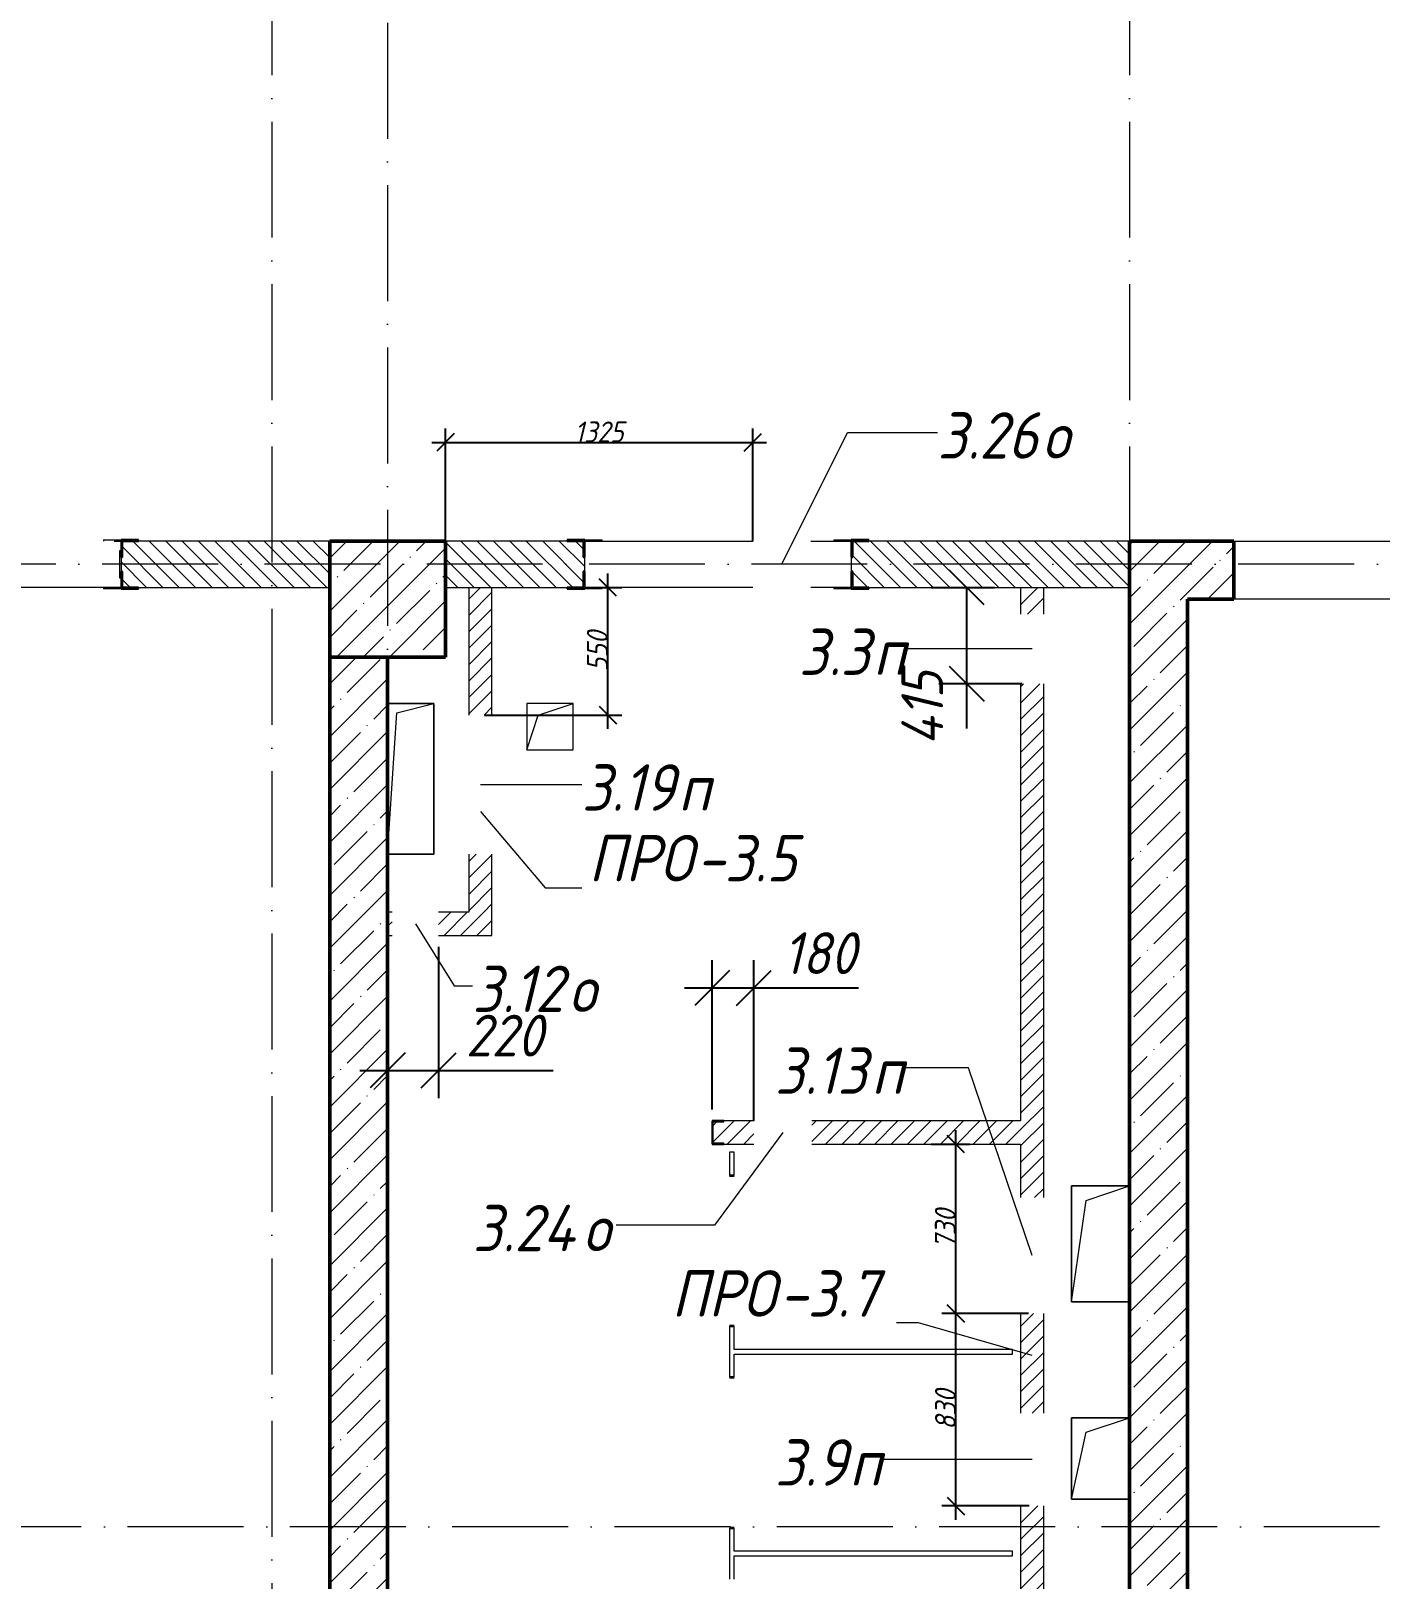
# Model space of a CAD drawing. Header units: millimetres. Extents: x -401725 to 250493, y 305116 to 802890.
# Drawn here: x 206647 to 212466, y 382248 to 388923 of the extents above; entities that cross this region are included whole.
import ezdxf

# ---------------------------------------------------------------- set-up
doc = ezdxf.new("R2010")
doc.units = ezdxf.units.MM
doc.linetypes.add('50_200_ШТРИХ_1Т_ш5_п1_п1_', pattern=[700, 500, -100, 0, -100])
for name, color, linetype, lineweight in [('A-____-____-DIMS', 7, 'Continuous', 9), ('A-DOOR-OPNG-MCUT', 7, 'Continuous', 35), ('A-FLOR-____-OTLN', 7, 'Continuous', 9), ('A-GENM-____-IDEN', 7, 'Continuous', 9), ('A-GENM-____-MCUT', 7, 'Continuous', 25), ('A-GENM-____-OTLN', 7, 'Continuous', 9), ('A-GENM-____-OTLN-1', 7, 'Continuous', 25), ('A-GLAZ-____-IDEN', 7, 'Continuous', 9), ('A-WALL-____-MCUT', 7, 'Continuous', 13), ('A-WALL-____-MCUT-2', 7, 'Continuous', 50), ('A-WALL-____-OTLN', 7, 'Continuous', 9), ('A-WALL-____-PATT-1', 7, 'Continuous', 9), ('A-WALL-FNSH-MCUT-1', 7, 'Continuous', 9), ('I-WALL-____-OTLN', 7, 'Continuous', 9), ('S-COLS-____-MCUT', 7, 'Continuous', 50), ('S-COLS-____-OTLN', 7, 'Continuous', 9), ('S-GRID-____-OTLN-1', 7, '50_200_ШТРИХ_1Т_ш5_п1_п1_', 9)]:
    doc.layers.add(name, color=color, linetype=linetype, lineweight=lineweight)
doc.layers.add('A-DOOR-____-OTLN-1', color=7, linetype='Continuous', lineweight=9, true_color=0xffffff)
doc.styles.add('ISOCPEUR_I_10', font='isocpeui.ttf', dxfattribs={"width": 0.9, "height": 180})
doc.styles.add('ISOCPEUR_I_11', font='isocpeui.ttf', dxfattribs={"width": 0.9, "height": 200})
doc.styles.add('ISOCPEUR_I_7', font='isocpeui.ttf', dxfattribs={"width": 0.9, "height": 90})
doc.dimstyles.new('ISO-1_8_0_9К_СРЕДНИЙ_Кладочные_1', dxfattribs={"dimscale": 304.8, "dimtxt": 89.638306, "dimasz": 0.246063, "dimexe": 0.19685, "dimexo": 0, "dimgap": 0, "dimtad": 1, "dimdec": 3, "dimrnd": 0.001, "dimdsep": 46, "dimtxsty": 'ISOCPEUR_I_7', "dimblk1": 'OBLIQUE', "dimblk2": 'OBLIQUE', "dimsah": 1, "dimcen": 0.09, "dimdle": 0.19685, "dimazin": 0, "dimtfac": 1, "dimtdec": 4, "dimtix": 1, "dimtmove": 0, "dimatfit": 3, "dimfxl": 1, "dimtvp": 1, "dimtolj": 1, "dimtzin": 0, "dimarcsym": 2})
doc.dimstyles.new('ISO-1_8_0_9К_СРЕДНИЙ_Кладочные_3', dxfattribs={"dimscale": 304.8, "dimtxt": 179.276612, "dimasz": 0.492126, "dimexe": 0.393701, "dimexo": 0, "dimgap": 0, "dimtad": 1, "dimdec": 3, "dimrnd": 0.001, "dimdsep": 46, "dimtxsty": 'ISOCPEUR_I_10', "dimblk1": 'OBLIQUE', "dimblk2": 'OBLIQUE', "dimsah": 1, "dimcen": 0.09, "dimdle": 0.393701, "dimazin": 0, "dimtfac": 1, "dimtdec": 4, "dimtix": 1, "dimtmove": 0, "dimatfit": 3, "dimfxl": 1, "dimtvp": 1, "dimtolj": 1, "dimtzin": 0, "dimarcsym": 2})
pattern_1 = [(45, (144685.44, 323542.24), (-114.04925, 114.04925), []), (45, (144799.49, 323542.24), (-114.04925, 114.04925), [201.612, -40.322, 3.353, -36.97])]
pattern_2 = [(45, (144685.44, 323542.244), (-35.35534, 35.35534), [])]
pattern_3 = [(135, (144685.44, 323542.244), (-35.35534, -35.35534), [])]

# ---------------------------------------------------------------- blocks, each defined once
blk = doc.blocks.new('BSC_Колонна _Прямоугольная - 500х500-V21-АР1_План отверстий 3 этажа в осях 1-64_Ю-ЯЯ')
at = {"layer": 'S-COLS-____-OTLN'}
h = blk.add_hatch(dxfattribs=at)
h.set_pattern_fill('FP_28', color=256, style=0, pattern_type=2)
h.set_pattern_definition([(45, (-63500, -62931.04), (-114.04925, 114.04925), []), (45, (-63385.95, -62931.04), (-114.04925, 114.04925), [201.613, -40.323, 3.353, -36.97])])
h.paths.add_polyline_path([(-250, -250), (250, -250), (250, 250), (-250, 250)], flags=0)
at = {"layer": 'S-COLS-____-MCUT'}
for p, q in [((250, 250), (-250, 250)), ((-250, 250), (-250, -250)), ((250, -250), (250, 250)), ((-250, -250), (250, -250))]:
    blk.add_line(p, q, dxfattribs=at)
blk = doc.blocks.new('DOR_ДУ_распашная__1Ст_Прямоугольная_ШЕР - Вн_650х2100h_Кабинки С_у-18405741-АР1_План отверстий 3 этажа в осях 1-64_Ю-ЯЯ')
at = {"layer": 'A-DOOR-OPNG-MCUT'}
for p, q in [((-325, -10), (-325, 10)), ((325, 10), (325, -10))]:
    blk.add_line(p, q, dxfattribs=at)
blk = doc.blocks.new('154_Стойка_СКБ_Уголок - СМ-2180_200-28268025-АР1_План отверстий 3 этажа в осях 1-64_Ю-ЯЯ')
at = {"layer": 'A-GENM-____-MCUT'}
for p, q in [((125, 156), (125, 81)), ((200, 156), (125, 156)), ((131, 81), (131, 150)), ((131, 150), (200, 150)), ((200, 150), (200, 156)), ((125, 81), (131, 81)), ((131, 19), (125, 19)), ((125, 19), (125, -56)), ((131, -50), (131, 19)), ((125, -56), (200, -56)), ((200, -50), (131, -50)), ((200, -56), (200, -50))]:
    blk.add_line(p, q, dxfattribs=at)
blk = doc.blocks.new('Стойка_Влож_Уголок_Опорный - Уголок-28213941-АР1_План отверстий 3 этажа в осях 1-64_Ю-ЯЯ')
at = {"layer": 'A-GENM-____-OTLN'}
for p, q in [((-212, -6), (-212, 0)), ((0, 0), (0, -6)), ((-212, -75), (-212, -6)), ((-212, -6), (-206, -6)), ((-6, -6), (0, -6)), ((0, -6), (0, -75)), ((-212, -75), (-206, -75)), ((-6, -75), (0, -75))]:
    blk.add_line(p, q, dxfattribs=at)
blk = doc.blocks.new('154_Стойка_СКБ_Уголок - СМ-2480_200-28346303-АР1_План отверстий 3 этажа в осях 1-64_Ю-ЯЯ')
at = {"layer": 'A-GENM-____-MCUT'}
for p, q in [((125, 156), (125, 81)), ((200, 156), (125, 156)), ((131, 81), (131, 150)), ((131, 150), (200, 150)), ((200, 150), (200, 156)), ((125, 81), (131, 81)), ((131, 19), (125, 19)), ((125, 19), (125, -56)), ((131, -50), (131, 19)), ((125, -56), (200, -56)), ((200, -50), (131, -50)), ((200, -56), (200, -50))]:
    blk.add_line(p, q, dxfattribs=at)
blk = doc.blocks.new('Стойка_Влож_Полоса боковая - Полоса-V164-АР1_План отверстий 3 этажа в осях 1-64_Ю-ЯЯ')
at = {"layer": 'A-GENM-____-OTLN'}
for p, q in [((-5, 60), (0, 60)), ((-5, -60), (-5, 60)), ((0, 31), (0, -31)), ((0, -60), (-5, -60))]:
    blk.add_line(p, q, dxfattribs=at)
blk = doc.blocks.new('154_Фахверк_СКБ_Швеллер - Тип_100_3960-28331862-АР1_План отверстий 3 этажа в осях 1-64_Ю-ЯЯ')
at = {"layer": 'A-GENM-____-MCUT'}
for p, q in [((175, 50), (125, 50)), ((125, 50), (125, -50)), ((128, 47), (175, 47)), ((128, -47), (128, 47)), ((175, 47), (175, 50)), ((125, -50), (175, -50)), ((175, -47), (128, -47)), ((175, -50), (175, -47))]:
    blk.add_line(p, q, dxfattribs=at)
blk = doc.blocks.new('AR_Отверстие прямоугольное _в плите_ - AR_Отверстие прямоугольное _в плите_-30459243-АР1_План отверстий 3 этажа в осях 1-64_Ю-ЯЯ')
at = {"layer": 'A-GENM-____-OTLN'}
for p, q in [((125, 175), (-125, 175)), ((-125, 175), (-125, -175)), ((-62.5, 112.5), (125, 175)), ((-125, -175), (-62.5, 112.5)), ((-125, -175), (125, -175))]:
    blk.add_line(p, q, dxfattribs=at)
blk = doc.blocks.new('AR_Отверстие прямоугольное _в плите_ - AR_Отверстие прямоугольное _в плите_-30459207-АР1_План отверстий 3 этажа в осях 1-64_Ю-ЯЯ')
at = {"layer": 'A-GENM-____-OTLN'}
for p, q in [((100, 100), (-100, 100)), ((-100, 100), (-100, -100)), ((-50, 50), (100, 100)), ((100, -100), (100, 100)), ((-100, -100), (-50, 50)), ((-100, -100), (100, -100))]:
    blk.add_line(p, q, dxfattribs=at)
blk = doc.blocks.new('AR_Отверстие прямоугольное _в плите_ - AR_Отверстие прямоугольное _в плите_-30459229-АР1_План отверстий 3 этажа в осях 1-64_Ю-ЯЯ')
at = {"layer": 'A-GENM-____-OTLN'}
for p, q in [((125, 250), (-125, 250)), ((-125, 250), (-125, -250)), ((-62.5, 187.5), (125, 250)), ((-125, -250), (-62.5, 187.5)), ((-125, -250), (125, -250))]:
    blk.add_line(p, q, dxfattribs=at)
blk = doc.blocks.new('AR_Отверстие прямоугольное _в плите_ - AR_Отверстие прямоугольное _в плите_-30459250-АР1_План отверстий 3 этажа в осях 1-64_Ю-ЯЯ')
at = {"layer": 'A-GENM-____-OTLN'}
for p, q in [((100, 325), (-100, 325)), ((-100, -325), (-60, 285)), ((-60, 285), (100, 325)), ((100, -325), (100, 325)), ((-100, -325), (100, -325))]:
    blk.add_line(p, q, dxfattribs=at)
blk = doc.blocks.new('_Oblique')
at = {"color": 0, "linetype": 'ByBlock', "lineweight": -2}
blk.add_line((-0.5, -0.5), (0.5, 0.5), dxfattribs=at)
blk = doc.blocks.new('*D9700')
at = {"layer": 'A-____-____-DIMS', "color": 0, "lineweight": -2, "transparency": 16777216}
for p, q in [((210530.6, 386523.3), (210803.1, 386523.3)), ((210683.1, 386523.3), (210683.1, 385988.3)), ((210922.7, 386108.3), (210563.1, 386108.3)), ((210683.1, 386108.3), (210683.1, 385914.5))]:
    blk.add_line(p, q, dxfattribs=at)
at = {"layer": 'Defpoints', "color": 0, "transparency": 16777216}
for p in [(210530.6, 386523.3), (210683.1, 386523.3), (210922.7, 386108.3)]:
    blk.add_point(p, dxfattribs=at)
at = {"layer": 'A-____-____-DIMS', "color": 0, "lineweight": -2, "transparency": 16777216, "xscale": 150, "yscale": 150, "zscale": 150}
for p, rotation in [((210683.1, 386523.3), 90), ((210683.1, 386108.3), 270)]:
    blk.add_blockref('_Oblique', p, dxfattribs=dict(at, rotation=rotation))
at = {"layer": 'A-____-____-DIMS', "color": 0, "transparency": 16777216, "insert": (210401.5, 385842.2), "char_height": 180, "width": 384.755, "attachment_point": 1, "rotation": 90, "line_spacing_factor": 1.149209, "style": 'ISOCPEUR_I_10'}
blk.add_mtext('\\A1;415', dxfattribs=at)
blk = doc.blocks.new('*D9701')
at = {"layer": 'A-____-____-DIMS', "color": 0, "lineweight": -2, "transparency": 16777216}
for p, q in [((210636.7, 382503.3), (210636.7, 383453.3)), ((210950.3, 383393.3), (210576.7, 383393.3)), ((210952.1, 382563.3), (210576.7, 382563.3))]:
    blk.add_line(p, q, dxfattribs=at)
at = {"layer": 'Defpoints', "color": 0, "transparency": 16777216}
for p in [(210636.7, 383393.3), (210950.3, 383393.3), (210952.1, 382563.3)]:
    blk.add_point(p, dxfattribs=at)
at = {"layer": 'A-____-____-DIMS', "color": 0, "lineweight": -2, "transparency": 16777216, "xscale": 75, "yscale": 75, "zscale": 75}
for p, rotation in [((210636.7, 383393.3), 90), ((210636.7, 382563.3), 270)]:
    blk.add_blockref('_Oblique', p, dxfattribs=dict(at, rotation=rotation))
at = {"layer": 'A-____-____-DIMS', "color": 0, "transparency": 16777216, "insert": (210591.7, 382978.3), "char_height": 90, "width": 409.578, "attachment_point": 5, "rotation": 90, "style": 'ISOCPEUR_I_7'}
blk.add_mtext('\\A1;830', dxfattribs=at)
blk = doc.blocks.new('*D9702')
at = {"layer": 'A-____-____-DIMS', "color": 0, "lineweight": -2, "transparency": 16777216}
for p, q in [((210636.7, 383333.3), (210636.7, 384183.3)), ((210530.6, 384123.3), (210696.7, 384123.3)), ((210950.3, 383393.3), (210576.7, 383393.3))]:
    blk.add_line(p, q, dxfattribs=at)
at = {"layer": 'Defpoints', "color": 0, "transparency": 16777216}
for p in [(210530.6, 384123.3), (210636.7, 384123.3), (210950.3, 383393.3)]:
    blk.add_point(p, dxfattribs=at)
at = {"layer": 'A-____-____-DIMS', "color": 0, "lineweight": -2, "transparency": 16777216, "xscale": 75, "yscale": 75, "zscale": 75}
for p, rotation in [((210636.7, 384123.3), 90), ((210636.7, 383393.3), 270)]:
    blk.add_blockref('_Oblique', p, dxfattribs=dict(at, rotation=rotation))
at = {"layer": 'A-____-____-DIMS', "color": 0, "transparency": 16777216, "insert": (210591.1, 383758.3), "char_height": 90, "width": 409.578, "attachment_point": 5, "rotation": 90, "style": 'ISOCPEUR_I_7'}
blk.add_mtext('\\A1;730', dxfattribs=at)
blk = doc.blocks.new('*D9704')
at = {"layer": 'A-____-____-DIMS', "color": 0, "lineweight": -2, "transparency": 16777216}
for p, q in [((209135.1, 385913.3), (209135.1, 386583.3)), ((209029.1, 386523.3), (209195.1, 386523.3)), ((208603.4, 385973.3), (209195.1, 385973.3))]:
    blk.add_line(p, q, dxfattribs=at)
at = {"layer": 'Defpoints', "color": 0, "transparency": 16777216}
for p in [(209029.1, 386523.3), (209135.1, 386523.3), (208603.4, 385973.3)]:
    blk.add_point(p, dxfattribs=at)
at = {"layer": 'A-____-____-DIMS', "color": 0, "lineweight": -2, "transparency": 16777216, "xscale": 75, "yscale": 75, "zscale": 75}
for p, rotation in [((209135.1, 386523.3), 90), ((209135.1, 385973.3), 270)]:
    blk.add_blockref('_Oblique', p, dxfattribs=dict(at, rotation=rotation))
at = {"layer": 'A-____-____-DIMS', "color": 0, "transparency": 16777216, "insert": (209090.1, 386248.3), "char_height": 90, "width": 409.578, "attachment_point": 5, "rotation": 90, "style": 'ISOCPEUR_I_7'}
blk.add_mtext('\\A1;550', dxfattribs=at)
blk = doc.blocks.new('*D9636')
at = {"layer": 'A-____-____-DIMS', "color": 0, "lineweight": -2, "transparency": 16777216}
for p, q in [((208405.4, 384973.3), (208405.4, 384321.2)), ((208185.4, 384432.1), (208185.4, 384561.2)), ((208065.4, 384441.2), (208405.4, 384441.2)), ((208405.4, 384441.2), (208899.6, 384441.2))]:
    blk.add_line(p, q, dxfattribs=at)
at = {"layer": 'Defpoints', "color": 0, "transparency": 16777216}
for p in [(208405.4, 384973.3), (208405.4, 384441.2), (208185.4, 384432.1)]:
    blk.add_point(p, dxfattribs=at)
at = {"layer": 'A-____-____-DIMS', "color": 0, "lineweight": -2, "transparency": 16777216, "xscale": 150, "yscale": 150, "zscale": 150, "rotation": 180}
blk.add_blockref('_Oblique', (208185.4, 384441.2), dxfattribs=at)
at = {"layer": 'A-____-____-DIMS', "color": 0, "lineweight": -2, "transparency": 16777216, "xscale": 150, "yscale": 150, "zscale": 150}
blk.add_blockref('_Oblique', (208405.4, 384441.2), dxfattribs=at)
at = {"layer": 'A-____-____-DIMS', "color": 0, "transparency": 16777216, "insert": (208522.7, 384681.2), "char_height": 180, "width": 409.578, "attachment_point": 1, "line_spacing_factor": 1.149209, "style": 'ISOCPEUR_I_10'}
blk.add_mtext('\\A1;220', dxfattribs=at)
blk = doc.blocks.new('*D9725')
at = {"layer": 'A-____-____-DIMS', "color": 0, "lineweight": -2, "transparency": 16777216}
for p, q in [((208435.4, 386723.3), (208435.4, 387208.9)), ((209760.4, 386723.3), (209760.4, 387208.9)), ((208375.4, 387148.9), (209820.4, 387148.9))]:
    blk.add_line(p, q, dxfattribs=at)
at = {"layer": 'Defpoints', "color": 0, "transparency": 16777216}
for p in [(209760.4, 387148.9), (208435.4, 386723.3), (209760.4, 386723.3)]:
    blk.add_point(p, dxfattribs=at)
at = {"layer": 'A-____-____-DIMS', "color": 0, "lineweight": -2, "transparency": 16777216, "xscale": 75, "yscale": 75, "zscale": 75, "rotation": 180}
blk.add_blockref('_Oblique', (208435.4, 387148.9), dxfattribs=at)
at = {"layer": 'A-____-____-DIMS', "color": 0, "lineweight": -2, "transparency": 16777216, "xscale": 75, "yscale": 75, "zscale": 75}
blk.add_blockref('_Oblique', (209760.4, 387148.9), dxfattribs=at)
at = {"layer": 'A-____-____-DIMS', "color": 0, "transparency": 16777216, "insert": (209097.9, 387193.9), "char_height": 90, "width": 504.733, "attachment_point": 5, "style": 'ISOCPEUR_I_7'}
blk.add_mtext('\\A1;1325', dxfattribs=at)
blk = doc.blocks.new('*D9726')
at = {"layer": 'A-____-____-DIMS', "color": 0, "lineweight": -2, "transparency": 16777216}
for p, q in [((209585.4, 384273.3), (209585.4, 384916.6)), ((209765.4, 384223.3), (209765.4, 384916.6)), ((209465.4, 384796.6), (209765.4, 384796.6)), ((209765.4, 384796.6), (210216.2, 384796.6))]:
    blk.add_line(p, q, dxfattribs=at)
at = {"layer": 'Defpoints', "color": 0, "transparency": 16777216}
for p in [(209765.4, 384796.6), (209585.4, 384273.3), (209765.4, 384223.3)]:
    blk.add_point(p, dxfattribs=at)
at = {"layer": 'A-____-____-DIMS', "color": 0, "lineweight": -2, "transparency": 16777216, "xscale": 150, "yscale": 150, "zscale": 150, "rotation": 180}
blk.add_blockref('_Oblique', (209585.4, 384796.6), dxfattribs=at)
at = {"layer": 'A-____-____-DIMS', "color": 0, "lineweight": -2, "transparency": 16777216, "xscale": 150, "yscale": 150, "zscale": 150}
blk.add_blockref('_Oblique', (209765.4, 384796.6), dxfattribs=at)
at = {"layer": 'A-____-____-DIMS', "color": 0, "transparency": 16777216, "insert": (209891.8, 385036.6), "char_height": 180, "width": 368.207, "attachment_point": 1, "line_spacing_factor": 1.149209, "style": 'ISOCPEUR_I_10'}
blk.add_mtext('\\A1;180', dxfattribs=at)

msp = doc.modelspace()

# ---------------------------------------------------------------- hatches: boundary and pattern name
at = {"layer": 'A-WALL-____-PATT-1'}
h = msp.add_hatch(dxfattribs=at)
h.set_pattern_fill('FP_9', color=256, style=0, pattern_type=2)
h.set_pattern_definition(pattern_3)
h.paths.add_polyline_path([(207041.4376, 386523.2863), (207935.4376, 386523.2863), (207935.4376, 386723.2863), (207041.4376, 386723.2863), (207041.4376, 386654.2863), (207035.4376, 386654.2863), (207035.4376, 386592.2863), (207041.4376, 386592.2863), (207041.4376, 386524.6196)], flags=0)
h.paths.add_polyline_path([(202435.4376, 386523.2863), (202935.4376, 386523.2863), (202935.4376, 386723.2863), (202435.4376, 386723.2863)], flags=0)
h.paths.add_polyline_path([(205229.4376, 386523.2863), (205229.4376, 386592.2863), (205235.4376, 386592.2863), (205235.4376, 386654.2863), (205229.4376, 386654.2863), (205229.4376, 386723.2863), (203435.4376, 386723.2863), (203435.4376, 386523.2863), (205160.4376, 386523.2863)], flags=0)
h = msp.add_hatch(dxfattribs=at)
h.set_pattern_fill('FP_9', color=256, style=0, pattern_type=2)
h.set_pattern_definition(pattern_3)
h.paths.add_polyline_path([(211385.4376, 386523.2863), (211385.4376, 386723.2863), (210191.4376, 386723.2863), (210191.4376, 386654.2863), (210185.4376, 386654.2863), (210185.4376, 386592.2863), (210191.4376, 386592.2863), (210191.4376, 386523.2863), (210391.4376, 386523.2863)], flags=0)
h.paths.add_polyline_path([(208435.4376, 386523.2863), (209029.4376, 386523.2863), (209029.4376, 386592.2863), (209035.4376, 386592.2863), (209035.4376, 386654.2863), (209029.4376, 386654.2863), (209029.4376, 386723.2863), (208435.4376, 386723.2863)], flags=0)
h = msp.add_hatch(dxfattribs=at)
h.set_pattern_fill('FP_12', color=256, style=0, pattern_type=2)
h.set_pattern_definition(pattern_1)
h.paths.add_polyline_path([(211385.4376, 379223.2863), (211635.4376, 379223.2863), (211635.4376, 386723.2863), (211385.4376, 386723.2863), (211385.4376, 380765.6971)], flags=0)
h = msp.add_hatch(dxfattribs=at)
h.set_pattern_fill('FP_12', color=256, style=0, pattern_type=2)
h.set_pattern_definition(pattern_1)
h.paths.add_polyline_path([(213935.4376, 386473.2863), (213935.4376, 386723.2863), (213435.4376, 386723.2863), (213435.4376, 386473.2863)], flags=0)
h.paths.add_polyline_path([(211835.4376, 386473.2863), (211835.0546, 386723.2863), (211635.4376, 386723.2863), (211635.4376, 386473.2863), (211835.0546, 386473.2863)], flags=0)
h = msp.add_hatch(dxfattribs=at)
h.set_pattern_fill('FP_8', color=256, style=0, pattern_type=2)
h.set_pattern_definition(pattern_2)
h.paths.add_polyline_path([(208535.4376, 385123.2863), (208635.4376, 385123.2863), (208635.4376, 385373.2863), (208535.4376, 385373.2863)], flags=0)
h.paths.add_polyline_path([(208635.4376, 385973.2863), (208635.4376, 386523.2863), (208535.4376, 386523.2863), (208535.4376, 385973.2863)], flags=0)
h = msp.add_hatch(dxfattribs=at)
h.set_pattern_fill('FP_8', color=256, style=0, pattern_type=2)
h.set_pattern_definition(pattern_2)
h.paths.add_polyline_path([(210915.4376, 378973.2863), (211015.4376, 378973.2863), (211015.4376, 379073.2863), (210915.4376, 379073.2863)], flags=0)
h.paths.add_polyline_path([(211007.6706, 379373.2863), (211015.4376, 379373.2863), (211015.4376, 381523.2863), (211012.4376, 381523.2863), (211012.4376, 381570.2863), (210918.4376, 381570.2863), (210918.4376, 381523.2863), (210915.4376, 381523.2863), (210915.4376, 379373.2863)], flags=0)
h.paths.add_polyline_path([(211012.4376, 381573.2863), (211015.4376, 381573.2863), (211015.4376, 382563.2863), (210915.4376, 382563.2863), (210915.4376, 381573.2863), (210964.9522, 381573.2863)], flags=0)
h.paths.add_polyline_path([(210937.9619, 382963.2863), (211015.4376, 382963.2863), (211015.4376, 383393.2863), (210915.4376, 383393.2863), (210915.4376, 382963.2863)], flags=0)
h.paths.add_polyline_path([(211015.4376, 383893.2863), (211015.4376, 386108.2863), (210915.4376, 386108.2863), (210915.4376, 383893.2863), (210919.9036, 383893.2863)], flags=0)
h.paths.add_polyline_path([(211015.4376, 386408.2863), (211015.4376, 386523.2863), (210915.4376, 386523.2863), (210915.4376, 386408.2863), (211010.6459, 386408.2863)], flags=0)
h = msp.add_hatch(dxfattribs=at)
h.set_pattern_fill('FP_12', color=256, style=0, pattern_type=2)
h.set_pattern_definition(pattern_1)
h.paths.add_polyline_path([(208185.4376, 379223.2863), (208185.4376, 386223.2863), (207935.4376, 386223.2863), (207935.4376, 379223.2863)], flags=0)
h = msp.add_hatch(dxfattribs=at)
h.set_pattern_fill('FP_8', color=256, style=0, pattern_type=2)
h.set_pattern_definition(pattern_2)
h.paths.add_polyline_path([(208635.4376, 385023.2863), (208635.4376, 385123.2863), (208405.4376, 385123.2863), (208405.4376, 385023.2863)], flags=0)
h.paths.add_polyline_path([(208185.4376, 385023.2863), (208205.4376, 385023.2863), (208205.4376, 385123.2863), (208185.4376, 385123.2863)], flags=0)
h = msp.add_hatch(dxfattribs=at)
h.set_pattern_fill('FP_8', color=256, style=0, pattern_type=2)
h.set_pattern_definition(pattern_2)
h.paths.add_polyline_path([(209635.4376, 384123.2863), (209765.4376, 384123.2863), (209765.4376, 384223.2863), (209635.4376, 384223.2863), (209635.4376, 384220.2863), (209588.4376, 384220.2863), (209588.4376, 384126.2863), (209635.4376, 384126.2863)], flags=0)
h.paths.add_polyline_path([(210015.4376, 384123.2863), (210915.4376, 384123.2863), (210915.4376, 384223.2863), (210015.4376, 384223.2863)], flags=0)

# ---------------------------------------------------------------- linework, layer by layer
at = {"layer": 'A-FLOR-____-OTLN'}
for p, q in [((208185.4376, 386023.2863), (208385.4376, 386023.2863)), ((208385.4376, 386023.2863), (208385.4376, 385373.2863)), ((208385.4376, 385373.2863), (208185.4376, 385373.2863)), ((211135.4376, 383943.2863), (211385.4376, 383943.2863)), ((211135.4376, 383443.2863), (211135.4376, 383943.2863)), ((211385.4376, 383443.2863), (211135.4376, 383443.2863)), ((211135.4376, 382943.2863), (211385.4376, 382943.2863)), ((211135.4376, 382593.2863), (211135.4376, 382943.2863)), ((211385.4376, 382593.2863), (211135.4376, 382593.2863))]:
    msp.add_line(p, q, dxfattribs=at)
at = {"layer": 'A-GENM-____-IDEN'}
for p, q in [((208585.4376, 385557.4581), (208865.3855, 385228.8364)), ((208865.3855, 385228.8364), (209022.8147, 385228.8364)), ((210474.8298, 383352.211), (210380.5424, 383352.211)), ((210965.4376, 383212.5422), (210474.8298, 383352.211))]:
    msp.add_line(p, q, dxfattribs=at)
at = {"layer": 'A-GLAZ-____-IDEN'}
for p, q in [((209885.4376, 386623.2863), (210168.6543, 387190.9972)), ((210168.6543, 387190.9972), (210557.6788, 387190.9972)), ((210965.4376, 386258.2863), (210423.5788, 386258.2863)), ((208585.4376, 385673.2863), (209022.8147, 385673.2863)), ((208305.4376, 385073.2863), (208472.1015, 384805.1497)), ((208472.1015, 384805.1497), (208551.0653, 384805.1497)), ((210690.4376, 384452.2863), (210415.4376, 384452.2863)), ((210965.4376, 383643.2863), (210690.4376, 384452.2863)), ((209890.4376, 384173.2863), (209595.6434, 383773.711)), ((209595.6434, 383773.711), (209171.2948, 383773.711)), ((210965.4376, 382763.2863), (210320.0353, 382763.2863))]:
    msp.add_line(p, q, dxfattribs=at)
at = {"layer": 'A-WALL-____-MCUT'}
for p, q in [((207935.4376, 386723.2863), (207110.4376, 386723.2863)), ((208960.4376, 386723.2863), (208435.4376, 386723.2863)), ((211385.4376, 386723.2863), (210260.4376, 386723.2863)), ((211385.4376, 386523.2863), (211385.4376, 386723.2863)), ((209035.4376, 386592.2863), (209035.4376, 386654.2863)), ((210185.4376, 386654.2863), (210185.4376, 386592.2863)), ((207110.4376, 386523.2863), (207935.4376, 386523.2863)), ((208435.4376, 386523.2863), (208960.4376, 386523.2863)), ((210260.4376, 386523.2863), (211385.4376, 386523.2863))]:
    msp.add_line(p, q, dxfattribs=at)
at = {"layer": 'A-WALL-____-MCUT-2'}
for p, q in [((211835.4376, 386723.2863), (211385.4376, 386723.2863)), ((211385.4376, 386723.2863), (211385.4376, 379223.2863)), ((211835.4376, 386473.2863), (211835.4376, 386723.2863)), ((211635.4376, 379223.2863), (211635.4376, 386473.2863)), ((211635.4376, 386473.2863), (211835.4376, 386473.2863)), ((207935.4376, 386223.2863), (207935.4376, 379223.2863)), ((208185.4376, 379223.2863), (208185.4376, 386223.2863))]:
    msp.add_line(p, q, dxfattribs=at)
at = {"layer": 'A-WALL-____-OTLN'}
for p, q in [((211835.4376, 386723.2863), (213435.4376, 386723.2863)), ((213435.4376, 386473.2863), (211835.4376, 386473.2863))]:
    msp.add_line(p, q, dxfattribs=at)
at = {"layer": 'A-WALL-FNSH-MCUT-1'}
for p, q in [((208535.4376, 386523.2863), (208535.4376, 385973.2863)), ((208635.4376, 385973.2863), (208635.4376, 386523.2863)), ((210915.4376, 386523.2863), (210915.4376, 386408.2863)), ((211015.4376, 386408.2863), (211015.4376, 386523.2863)), ((210915.4376, 386108.2863), (210915.4376, 384223.2863)), ((211015.4376, 383893.2863), (211015.4376, 386108.2863)), ((208535.4376, 385373.2863), (208535.4376, 385123.2863)), ((208635.4376, 385023.2863), (208635.4376, 385373.2863)), ((208205.4376, 385123.2863), (208185.4376, 385123.2863)), ((208185.4376, 385123.2863), (208185.4376, 385023.2863)), ((208535.4376, 385123.2863), (208405.4376, 385123.2863)), ((208185.4376, 385023.2863), (208205.4376, 385023.2863)), ((208405.4376, 385023.2863), (208635.4376, 385023.2863)), ((209765.4376, 384223.2863), (209635.4376, 384223.2863)), ((210915.4376, 384223.2863), (210015.4376, 384223.2863)), ((209635.4376, 384123.2863), (209765.4376, 384123.2863)), ((210015.4376, 384123.2863), (210915.4376, 384123.2863)), ((210915.4376, 384123.2863), (210915.4376, 383893.2863)), ((209680.4376, 384088.2863), (209660.4376, 384088.2863)), ((209660.4376, 384088.2863), (209660.4376, 383988.2863)), ((209680.4376, 383988.2863), (209680.4376, 384088.2863)), ((210915.4376, 383393.2863), (210915.4376, 382963.2863)), ((211015.4376, 382963.2863), (211015.4376, 383393.2863)), ((209660.4376, 383338.2863), (209660.4376, 383118.2863)), ((209680.4376, 383238.2863), (209680.4376, 383338.2863)), ((210880.4376, 383238.2863), (209680.4376, 383238.2863)), ((210880.4376, 383218.2863), (210880.4376, 383238.2863)), ((209680.4376, 383218.2863), (210880.4376, 383218.2863)), ((209680.4376, 383118.2863), (209680.4376, 383218.2863)), ((210915.4376, 382563.2863), (210915.4376, 381573.2863)), ((211015.4376, 381573.2863), (211015.4376, 382563.2863)), ((209660.4376, 382468.2863), (209660.4376, 382248.2863)), ((209680.4376, 382368.2863), (209680.4376, 382468.2863)), ((210880.4376, 382368.2863), (209680.4376, 382368.2863)), ((210880.4376, 382348.2863), (210880.4376, 382368.2863)), ((209680.4376, 382248.2863), (209680.4376, 382348.2863)), ((209680.4376, 382348.2863), (210880.4376, 382348.2863))]:
    msp.add_line(p, q, dxfattribs=at)
at = {"layer": 'I-WALL-____-OTLN'}
for p, q in [((207005.4376, 386723.2863), (207035.4376, 386723.2863)), ((209035.4376, 386723.2863), (209760.4376, 386723.2863)), ((210010.4376, 386723.2863), (210185.4376, 386723.2863)), ((207035.4376, 386523.2863), (205235.4376, 386523.2863)), ((209760.4376, 386523.2863), (209035.4376, 386523.2863)), ((210185.4376, 386523.2863), (210010.4376, 386523.2863))]:
    msp.add_line(p, q, dxfattribs=at)
at = {"layer": 'S-GRID-____-OTLN-1'}
for p, q in [((207685.4376, 414435.0957), (207685.4376, 376433.8321)), ((211385.4376, 414435.0957), (211385.4376, 376433.8321)), ((208185.4376, 414161.7479), (208185.4376, 376576.8145)), ((248759.8442, 386623.2863), (140016.6674, 386623.2863)), ((220165.4781, 382473.2863), (140016.6674, 382473.2863))]:
    msp.add_line(p, q, dxfattribs=at)

# ---------------------------------------------------------------- block references
at = {"layer": 'A-DOOR-____-OTLN-1', "rotation": 270}
for p in [(209670.4376, 383663.2863), (209670.4376, 382793.2863)]:
    msp.add_blockref('DOR_ДУ_распашная__1Ст_Прямоугольная_ШЕР - Вн_650х2100h_Кабинки С_у-18405741-АР1_План отверстий 3 этажа в осях 1-64_Ю-ЯЯ', p, dxfattribs=at)
at = {"layer": 'A-GENM-____-OTLN'}
for p, rotation in [((207035.4376, 386517.2863), 269.9999999999996), ((209035.4376, 386729.2863), 89.99999999999955), ((210185.4376, 386517.2863), 269.9999999999995)]:
    msp.add_blockref('Стойка_Влож_Уголок_Опорный - Уголок-28213941-АР1_План отверстий 3 этажа в осях 1-64_Ю-ЯЯ', p, dxfattribs=dict(at, rotation=rotation))
for name, p in [('Стойка_Влож_Полоса боковая - Полоса-V164-АР1_План отверстий 3 этажа в осях 1-64_Ю-ЯЯ', (207035.4376, 386623.2863)), ('AR_Отверстие прямоугольное _в плите_ - AR_Отверстие прямоугольное _в плите_-30459250-АР1_План отверстий 3 этажа в осях 1-64_Ю-ЯЯ', (208285.4376, 385698.2863)), ('AR_Отверстие прямоугольное _в плите_ - AR_Отверстие прямоугольное _в плите_-30459207-АР1_План отверстий 3 этажа в осях 1-64_Ю-ЯЯ', (208885.4376, 385923.2863)), ('AR_Отверстие прямоугольное _в плите_ - AR_Отверстие прямоугольное _в плите_-30459229-АР1_План отверстий 3 этажа в осях 1-64_Ю-ЯЯ', (211260.4376, 383693.2863)), ('AR_Отверстие прямоугольное _в плите_ - AR_Отверстие прямоугольное _в плите_-30459243-АР1_План отверстий 3 этажа в осях 1-64_Ю-ЯЯ', (211260.4376, 382768.2863))]:
    msp.add_blockref(name, p, dxfattribs=at)
at = {"layer": 'A-GENM-____-OTLN-1'}
for name, p in [('154_Стойка_СКБ_Уголок - СМ-2480_200-28346303-АР1_План отверстий 3 этажа в осях 1-64_Ю-ЯЯ', (206910.4376, 386573.2863)), ('154_Стойка_СКБ_Уголок - СМ-2180_200-28268025-АР1_План отверстий 3 этажа в осях 1-64_Ю-ЯЯ', (210060.4376, 386573.2863)), ('154_Фахверк_СКБ_Швеллер - Тип_100_3960-28331862-АР1_План отверстий 3 этажа в осях 1-64_Ю-ЯЯ', (209460.4376, 384173.2863))]:
    msp.add_blockref(name, p, dxfattribs=at)
at = {"layer": 'A-GENM-____-OTLN-1', "rotation": 180}
msp.add_blockref('154_Стойка_СКБ_Уголок - СМ-2180_200-28268025-АР1_План отверстий 3 этажа в осях 1-64_Ю-ЯЯ', (209160.4376, 386673.2863), dxfattribs=at)
at = {"layer": 'S-COLS-____-OTLN'}
msp.add_blockref('BSC_Колонна _Прямоугольная - 500х500-V21-АР1_План отверстий 3 этажа в осях 1-64_Ю-ЯЯ', (208185.4376, 386473.2863), dxfattribs=at)

# ---------------------------------------------------------------- texts
at = {"layer": 'A-GENM-____-IDEN', "char_height": 200, "attachment_point": 1, "style": 'ISOCPEUR_I_11'}
for s, insert, width in [('ПРО', (209052.408, 385455.9525), 562.784625), ('-3.5', (209516.7518, 385455.9525), 548.35425), ('ПРО', (209410.1357, 383579.3271), 562.784625), ('-3.7', (209874.4795, 383579.3271), 548.35425)]:
    msp.add_mtext(s, dxfattribs=dict(at, insert=insert, width=width))
at = {"layer": 'A-GLAZ-____-IDEN', "char_height": 200, "attachment_point": 1, "style": 'ISOCPEUR_I_11'}
for s, insert, width in [('3.26', (210557.6788, 387278.6117), 548.35425), ('\\fISOCPEUR|b0|i1|c204|p34|;\\W.9;о', (211010.1163, 387278.6117), 158.734125), ('3.3', (209959.5294, 386345.9009), 389.620125), ('\\fISOCPEUR|b0|i1|c204|p34|;\\W.9;п', (210280.9982, 386345.9009), 158.734125), ('3.19', (209022.8147, 385760.9009), 505.063125), ('\\fISOCPEUR|b0|i1|c204|p34|;\\W.9;п', (209439.5334, 385760.9009), 158.734125), ('3.12', (208551.0653, 384892.7643), 505.063125), ('\\fISOCPEUR|b0|i1|c204|p34|;\\W.9;о', (208967.7841, 384892.7643), 158.734125), ('3.13', (209855.986, 384539.9009), 505.063125), ('\\fISOCPEUR|b0|i1|c204|p34|;\\W.9;п', (210272.7047, 384539.9009), 158.734125), ('3.24', (208552.4443, 383861.3256), 577.215), ('\\fISOCPEUR|b0|i1|c204|p34|;\\W.9;о', (209028.6943, 383861.3256), 158.734125), ('3.9', (209855.986, 382850.9009), 389.620125), ('\\fISOCPEUR|b0|i1|c204|p34|;\\W.9;п', (210177.4547, 382850.9009), 158.734125)]:
    msp.add_mtext(s, dxfattribs=dict(at, insert=insert, width=width))

# ---------------------------------------------------------------- dimensions: what is measured, and where the dimension line sits
at = {"layer": 'A-____-____-DIMS'}
dim = msp.add_linear_dim(base=(209760.4376, 387148.9386), p1=(208435.4376, 386723.2863), p2=(209760.4376, 386723.2863), dimstyle='ISO-1_8_0_9К_СРЕДНИЙ_Кладочные_1', override={"dimpost": '<>', "dimfxl": 1325}, dxfattribs=at)
dim.commit()
dim.dimension.update_dxf_attribs({"geometry": '*D9725', "text_midpoint": (209097.9376, 387193.9386)})
for base, p1, p2, override, picture, middle in [((209135.1261, 386523.2863), (208603.4462, 385973.2863), (209029.0601, 386523.2863), {"dimpost": '<>', "dimfxl": 695.447514}, '*D9704', (209090.1261, 386248.2863)), ((210636.6728, 384123.2863), (210950.3029, 383393.2863), (210530.6068, 384123.2863), {"dimpost": '<>', "dimfxl": 842.048003}, '*D9702', (210591.0933, 383758.2863)), ((210636.6728, 383393.2863), (210952.0566, 382563.2863), (210950.3029, 383393.2863), {"dimpost": '<>', "dimfxl": 830.001853}, '*D9701', (210591.6728, 382978.2863))]:
    dim = msp.add_linear_dim(base=base, p1=p1, p2=p2, angle=90, dimstyle='ISO-1_8_0_9К_СРЕДНИЙ_Кладочные_1', override=override, dxfattribs=at)
    dim.commit()
    dim.dimension.update_dxf_attribs({"geometry": picture, "text_midpoint": middle})
dim = msp.add_linear_dim(base=(210683.0813, 386523.2863), p1=(210922.7414, 386108.2863), p2=(210530.6068, 386523.2863), angle=90, dimstyle='ISO-1_8_0_9К_СРЕДНИЙ_Кладочные_3', override={"dimpost": '<>', "dimfxl": 570.959332}, dxfattribs=at)
dim.commit()
dim.dimension.update_dxf_attribs({"geometry": '*D9700', "text_midpoint": (210521.5108, 385914.543), "dimtype": 160, "text_rotation": 90})
for base, p1, p2, override, picture, middle in [((209765.4376, 384796.5929), (209585.4376, 384273.2863), (209765.4376, 384223.2863), {"dimpost": '<>', "dimfxl": 186.815417}, '*D9726', (210075.8928, 384796.5929)), ((208405.4376, 384441.2454), (208185.4376, 384432.1494), (208405.4376, 384973.2863), {"dimpost": '<>', "dimfxl": 584.148265}, '*D9636', (208727.5012, 384441.2454))]:
    dim = msp.add_linear_dim(base=base, p1=p1, p2=p2, dimstyle='ISO-1_8_0_9К_СРЕДНИЙ_Кладочные_3', override=override, dxfattribs=at)
    dim.commit()
    dim.dimension.update_dxf_attribs({"geometry": picture, "text_midpoint": middle, "dimtype": 160})

doc.saveas('drawing.dxf')
